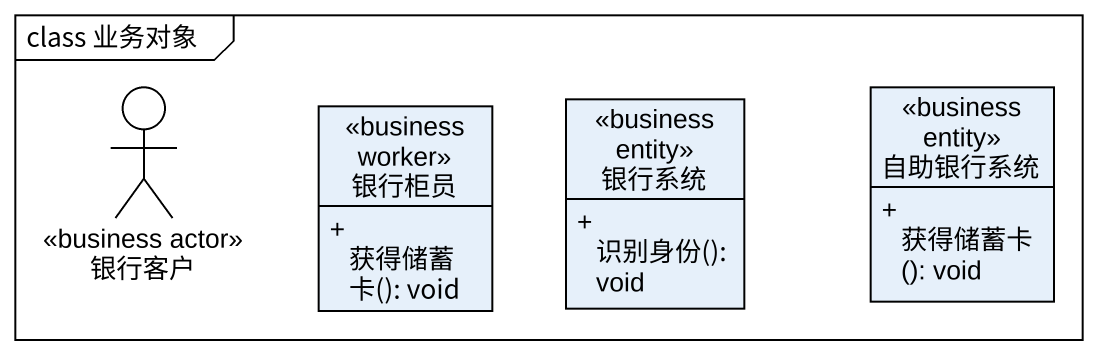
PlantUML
@startuml
mainframe class 业务对象
allowmixing
hide circle
hide empty members
skinparam classAttributeIconSize 0
actor 银行客户 <<business actor>>
class 银行柜员 <<business worker>> {
  + 获得储蓄卡(): void
}
class 银行系统 <<business entity>> {
  + 识别身份(): void
}
class 自助银行系统 <<business entity>> {
  + 获得储蓄卡(): void
}
@enduml
